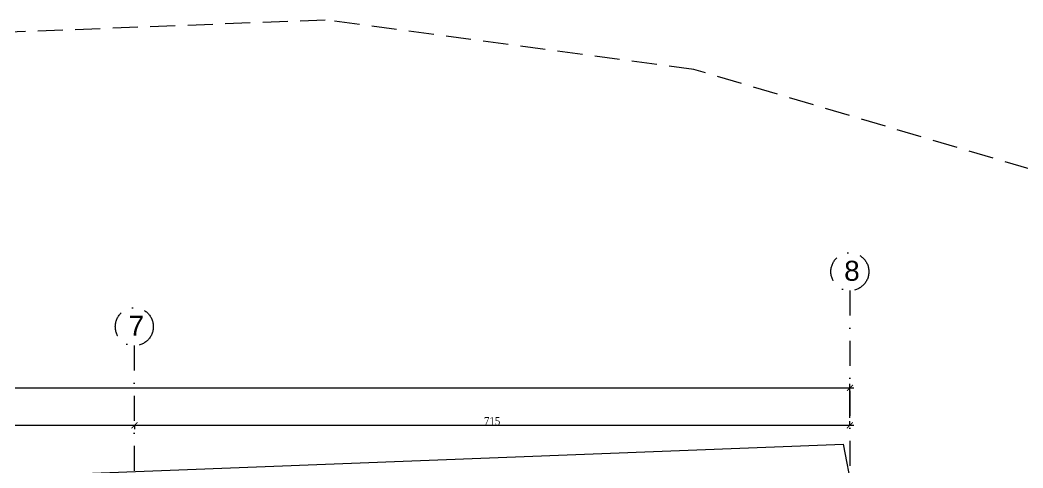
# Model space of a CAD drawing. Header units: millimetres. Extents: x -29311 to -3405, y 28913 to 42880.
# Drawn here: x -6712 to -5709, y 41308 to 41756 of the extents above; entities that cross this region are included whole.
import ezdxf

# ---------------------------------------------------------------- set-up
doc = ezdxf.new("R2010")
doc.units = ezdxf.units.MM
for name, pattern in [('( Hidden )', [0.375, 0.25, -0.125]), ('DASHDOT', [1, 0.5, -0.25, 0, -0.25]), ('DASHDOT2', [0.5, 0.25, -0.125, 0, -0.125])]:
    doc.linetypes.add(name, pattern=pattern)
for name, color, linetype in [('A-AKS', 57, 'DASHDOT'), ('A-AKS.', 57, 'DASHDOT2'), ('A-BA', 1, 'Continuous'), ('vaz_bina2', 161, 'Continuous')]:
    doc.layers.add(name, color=color, linetype=linetype)
doc.layers.add('olcu-plan', color=7, linetype='Continuous', lineweight=20)
doc.styles.add('text1', font='arial.ttf')
doc.styles.add('YAZ-50', font='times.ttf', dxfattribs={"width": 0.9})
doc.dimstyles.new('1-50-plan', dxfattribs={"dimtxt": 8, "dimasz": 6, "dimexe": 4, "dimexo": 4, "dimgap": 0.00625, "dimtad": 1, "dimdec": 0, "dimrnd": 0.0005, "dimzin": 9, "dimdsep": 46, "dimtxsty": 'YAZ-50', "dimblk": 'ARCHTICK', "dimcen": 0.025, "dimdle": 4, "dimadec": 0, "dimazin": 0, "dimtfac": 1, "dimtdec": 0, "dimtmove": 0, "dimatfit": 3, "dimfxl": 30, "dimfxlon": 1, "dimarcsym": 0})

# ---------------------------------------------------------------- blocks, each defined once
blk = doc.blocks.new('_ArchTick')
at = {"color": 0, "linetype": 'ByBlock', "const_width": 0.15}
blk.add_lwpolyline([(-0.5, -0.5), (0.5, 0.5)], dxfattribs=at)
blk = doc.blocks.new('*D487')
at = {"layer": 'DEFPOINTS', "color": 0, "transparency": 16777216}
for p in [(-6874.4, 41350.4), (-6597.6, 41354.4), (-6597.6, 41350.4)]:
    blk.add_point(p, dxfattribs=at)
at = {"layer": 'olcu-plan', "color": 0, "lineweight": -2, "transparency": 16777216}
for p, q in [((-6878.4, 41350.4), (-6593.6, 41350.4)), ((-6874.4, 41350.4), (-6874.4, 41354.4)), ((-6597.6, 41350.4), (-6597.6, 41346.4))]:
    blk.add_line(p, q, dxfattribs=at)
at = {"layer": 'olcu-plan', "color": 0, "lineweight": -2, "transparency": 16777216, "xscale": 6, "yscale": 6, "zscale": 6, "rotation": 180}
blk.add_blockref('_ArchTick', (-6874.4, 41350.4), dxfattribs=at)
at = {"layer": 'olcu-plan', "color": 0, "lineweight": -2, "transparency": 16777216, "xscale": 6, "yscale": 6, "zscale": 6}
blk.add_blockref('_ArchTick', (-6597.6, 41350.4), dxfattribs=at)
at = {"layer": 'olcu-plan', "color": 0, "transparency": 16777216, "insert": (-6736, 41354.5), "char_height": 8, "attachment_point": 5, "style": 'YAZ-50'}
blk.add_mtext('277', dxfattribs=at)
blk = doc.blocks.new('*D488')
at = {"layer": 'DEFPOINTS', "color": 0, "transparency": 16777216}
for p in [(-6597.6, 41354.4), (-5882.1, 41350.4), (-5882.1, 41350.4)]:
    blk.add_point(p, dxfattribs=at)
at = {"layer": 'olcu-plan', "color": 0, "lineweight": -2, "transparency": 16777216}
for p, q in [((-6601.6, 41350.4), (-5878.1, 41350.4)), ((-6597.6, 41350.4), (-6597.6, 41346.4)), ((-5882.1, 41350.4), (-5882.1, 41354.4))]:
    blk.add_line(p, q, dxfattribs=at)
at = {"layer": 'olcu-plan', "color": 0, "lineweight": -2, "transparency": 16777216, "xscale": 6, "yscale": 6, "zscale": 6, "rotation": 180}
blk.add_blockref('_ArchTick', (-6597.6, 41350.4), dxfattribs=at)
at = {"layer": 'olcu-plan', "color": 0, "lineweight": -2, "transparency": 16777216, "xscale": 6, "yscale": 6, "zscale": 6}
blk.add_blockref('_ArchTick', (-5882.1, 41350.4), dxfattribs=at)
at = {"layer": 'olcu-plan', "color": 0, "transparency": 16777216, "insert": (-6239.9, 41354.5), "char_height": 8, "attachment_point": 5, "style": 'YAZ-50'}
blk.add_mtext('715', dxfattribs=at)
blk = doc.blocks.new('*D489')
at = {"layer": 'DEFPOINTS', "color": 0, "transparency": 16777216}
for p in [(-5882.1, 41387.8), (-5882.1, 41350.4), (-10751.7, 41320.3)]:
    blk.add_point(p, dxfattribs=at)
at = {"layer": 'olcu-plan', "color": 0, "lineweight": -2, "transparency": 16777216}
for p, q in [((-10755.7, 41387.8), (-5878.1, 41387.8)), ((-10751.7, 41357.8), (-10751.7, 41391.8)), ((-5882.1, 41357.8), (-5882.1, 41391.8))]:
    blk.add_line(p, q, dxfattribs=at)
at = {"layer": 'olcu-plan', "color": 0, "lineweight": -2, "transparency": 16777216, "xscale": 6, "yscale": 6, "zscale": 6, "rotation": 180}
blk.add_blockref('_ArchTick', (-10751.7, 41387.8), dxfattribs=at)
at = {"layer": 'olcu-plan', "color": 0, "lineweight": -2, "transparency": 16777216, "xscale": 6, "yscale": 6, "zscale": 6}
blk.add_blockref('_ArchTick', (-5882.1, 41387.8), dxfattribs=at)
at = {"layer": 'olcu-plan', "color": 0, "transparency": 16777216, "insert": (-8316.9, 41391.9), "char_height": 8, "attachment_point": 5, "style": 'YAZ-50'}
blk.add_mtext('4870', dxfattribs=at)
blk = doc.blocks.new('AKS')
at = {"layer": 'A-AKS.', "ltscale": 100}
for p, q in [((4869.5, 2314), (4869.5, 2054.9)), ((4154, 2259), (4154, 2054.9))]:
    blk.add_line(p, q, dxfattribs=at)
for centre in [(4869.5, 2333), (4154, 2278)]:
    blk.add_circle(centre, 19, dxfattribs=at)
at = {"layer": 'A-AKS.', "ltscale": 100, "char_height": 20, "width": 18.894, "attachment_point": 1, "style": 'text1'}
for s, insert in [('8', (4863.8, 2343.9)), ('7', (4148.3, 2288.9))]:
    blk.add_mtext(s, dxfattribs=dict(at, insert=insert))

msp = doc.modelspace()

# ---------------------------------------------------------------- linework, layer by layer
at = {"layer": 'A-BA'}
for p in [(-9848.72, 41178.15), (-5495.1, 39294.77), (-5495.1, 39294.77)]:
    msp.add_line(p, (-5888.56, 41331.65), dxfattribs=at)
at = {"layer": 'vaz_bina2', "linetype": '( Hidden )', "ltscale": 100}
msp.add_lwpolyline([(-10745.16, 41087.28), (-10501.58, 39221.08), (-5488.57, 39238.89), (-4470.79, 39242.51), (-4739.72, 40634.75), (-4981.51, 41117.08), (-5309.76, 41407.74), (-5666.95, 41596.35), (-6038.1, 41706.43), (-6406.89, 41755.81), (-10810.15, 41585.13)], close=True, dxfattribs=at)

# ---------------------------------------------------------------- block references
at = {"layer": 'A-AKS'}
msp.add_blockref('AKS', (-10751.69, 39171.08), dxfattribs=at)

# ---------------------------------------------------------------- dimensions: what is measured, and where the dimension line sits
at = {"layer": 'olcu-plan'}
for base, p1, p2, picture, middle in [((-5882.14, 41387.84), (-10751.69, 41320.3), (-5882.14, 41350.43), '*D489', (-8316.92, 41391.92)), ((-6597.64, 41350.43), (-6874.41, 41350.43), (-6597.64, 41354.41), '*D487', (-6736.03, 41354.52)), ((-5882.1447, 41350.4331), (-6597.6413, 41354.4088), (-5882.1447, 41350.4331), '*D488', (-6239.893, 41354.5201))]:
    dim = msp.add_linear_dim(base=base, p1=p1, p2=p2, dimstyle='1-50-plan', dxfattribs=at)
    dim.commit()
    dim.dimension.update_dxf_attribs({"geometry": picture, "text_midpoint": middle})

doc.saveas('drawing.dxf')
